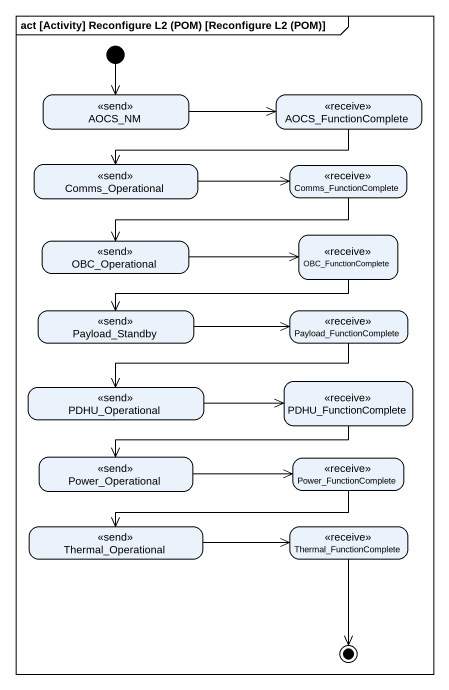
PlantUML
@startuml
mainframe act [Activity] Reconfigure L2 (POM) [Reconfigure L2 (POM)]
hide empty description
state AOCS_NM <<send>>
state AOCS_FunctionComplete <<receive>>
state Comms_Operational <<send>>
state Comms_FunctionComplete <<receive>>
state OBC_Operational <<send>>
state OBC_FunctionComplete <<receive>>
state Payload_Standby <<send>>
state Payload_FunctionComplete <<receive>>
state PDHU_Operational <<send>>
state PDHU_FunctionComplete <<receive>>
state Power_Operational <<send>>
state Power_FunctionComplete <<receive>>
state Thermal_Operational <<send>>
state Thermal_FunctionComplete <<receive>>
[*] --> AOCS_NM
AOCS_NM -right-> AOCS_FunctionComplete
AOCS_FunctionComplete -left-> Comms_Operational
Comms_Operational -right-> Comms_FunctionComplete
Comms_FunctionComplete -left-> OBC_Operational
OBC_Operational -right-> OBC_FunctionComplete
OBC_FunctionComplete -left-> Payload_Standby
Payload_Standby -right-> Payload_FunctionComplete
Payload_FunctionComplete -left-> PDHU_Operational
PDHU_Operational -right-> PDHU_FunctionComplete
PDHU_FunctionComplete -left-> Power_Operational
Power_Operational -right-> Power_FunctionComplete
Power_FunctionComplete -left-> Thermal_Operational
Thermal_Operational -right-> Thermal_FunctionComplete
Thermal_FunctionComplete --> [*]
@enduml
